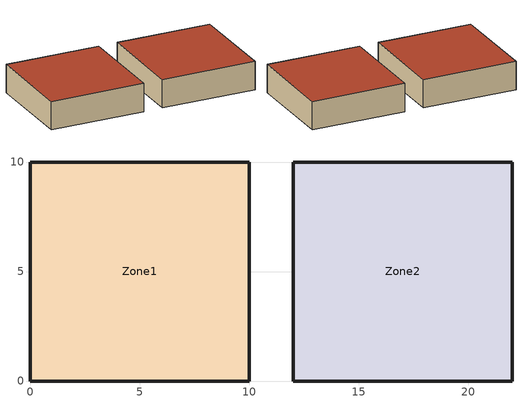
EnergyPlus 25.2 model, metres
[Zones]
Zone1
 floor ground (DefaultFloor): 0,10 10,10 10,0 0,0 z0
 wall outside (DefaultWall): 10,0 0,0 0,10 10,10 10,0 z0:3
 roof outside (DefaultRoof): 0,0 10,0 10,10 0,10 z3
Zone2
 floor ground (DefaultFloor): 12,10 22,10 22,0 12,0 z0
 wall outside (DefaultWall): 22,0 12,0 12,10 22,10 22,0 z0:3
 roof outside (DefaultRoof): 12,0 22,0 22,10 12,10 z3
[Building]
BaseBuilding: North Axis=0; Terrain=City; Loads Convergence Tolerance Value=0.04; Temperature Convergence Tolerance Value=0.4; Solar Distribution=FullExterior; Maximum Number of Warmup Days=25
[SITE:LOCATION]
Chicago_IL_USA: Latitude=41.88; Longitude=-87.63; Time Zone=-6; Elevation=190; Keep Site Location Information=No
[SIZINGPERIOD:DESIGNDAY] Day of Month=21; Humidity Condition Type=Wetbulb; Barometric Pressure=99063; Rain Indicator=No; Snow Indicator=No; Daylight Saving Time Indicator=No; Solar Model Indicator=ASHRAEClearSky; ASHRAE Clear Sky Optical Depth for Beam Irradiance taub=0; ASHRAE Clear Sky Optical Depth for Diffuse Irradiance taud=0; Sky Clearness=0; Begin Environment Reset Mode=FullResetAtBeginEnvironment
Name | Month | Day Type | Maximum DryBulb Temperature | Daily DryBulb Temperature Range | Wetbulb or DewPoint at Maximum DryBulb | Wind Speed | Wind Direction
Chicago_Winter_Design_Day | 1 | WinterDesignDay | -17.3 | 0 | -17.3 | 4.9 | 270
Chicago_Summer_Design_Day | 7 | SummerDesignDay | 33.3 | 10.7 | 23.8 | 5.3 | 230
[MATERIAL] Roughness=MediumRough; Specific Heat=900; Thermal Absorptance=0.9; Solar Absorptance=0.7; Visible Absorptance=0.7
Name | Thickness | Conductivity | Density
DefaultWallMaterial | 0.2 | 0.9 | 1800
DefaultRoofMaterial | 0.15 | 0.8 | 1600
DefaultFloorMaterial | 0.25 | 1.5 | 2400
[CONSTRUCTION]
DefaultWall: DefaultWallMaterial
DefaultRoof: DefaultRoofMaterial
DefaultFloor: DefaultFloorMaterial
[Zone] Type=1; Multiplier=3; Ceiling Height=1; Volume=300; Floor Area=100
Zone1; Zone2
[People] Number of People Schedule=AlwaysOn; Number of People Calculation Method=People; Number of People=120; People per Floor Area=0.3; Floor Area per Person=0.3; Activity Level Schedule=Activity_Schedule_120W
Name | Zone or ZoneList or Space or SpaceList
Zone1People | Zone1
Zone2People | Zone2
[Lights] Schedule=AlwaysOn; Design Level Calculation Method=LightingLevel; Lighting Level=1; Watts per Floor Area=0; Watts per Person=0; Return Air Fraction=0
Name | Zone or ZoneList or Space or SpaceList
Zone1Lights | Zone1
Zone2Lights | Zone2
[ElectricEquipment] Schedule=AlwaysOn; Design Level Calculation Method=EquipmentLevel; Design Level=1; Watts per Floor Area=0; Watts per Person=0
Name | Zone or ZoneList or Space or SpaceList
Zone1Equip | Zone1
Zone2Equip | Zone2
[HVACTemplate:System:VRF]
VRF_System_1: Gross Rated Total Cooling Capacity {W} (N1)=Autosize; Gross Rated Cooling COP {W/W} (N2)=3.5; Minimum Outdoor Temperature in Cooling Mode {C} (N3)=-5; Maximum Outdoor Temperature in Cooling Mode {C} (N4)=43; Gross Rated Heating Capacity {W} (N5)=Autosize; Rated Heating Capacity Sizing Ratio (N6)=1; Gross Rated Heating COP {W/W} (N7)=4; Minimum Outdoor Temperature in Heating Mode {C} (N8)=-25; Maximum Outdoor Temperature in Heating Mode {C} (N9)=15; Minimum Heat Pump Part-Load Ratio (N10)=0.15; Zone Name for Master Thermostat Location (A3)=Zone1; Master Thermostat Priority Control Type (A4)=LoadPriority; Heat Pump Waste Heat Recovery (A6)=No; Equivalent Piping Length for Cooling {m} (N11)=30; Vertical Height for Piping Correction {m} (N12)=10; Equivalent Piping Length for Heating {m} (N13)=30; Crankcase Heater Power per Compressor {W} (N14)=15; Number of Compressors (N15)=2; Ratio of Compressor Size to Total Capacity (N16)=0.5; Max Outdoor Dry-bulb Temp for Crankcase Heater {C} (N17)=5; Defrost Strategy (A7)=ReverseCycle; Defrost Control (A8)=OnDemand; Defrost Time Period Fraction (N18)=0.058333; Resistive Defrost Heater Capacity {W} (N19)=Autosize; Max Outdoor Dry-bulb Temp for Defrost {C} (N20)=5; Condenser Type (A9)=AirCooled; Evaporative Condenser Effectiveness (N22)=0.9; Evaporative Condenser Air Flow Rate {m3/s} (N23)=Autosize; Evaporative Condenser Pump Power {W} (N24)=Autosize; Basin Heater Capacity {W/K} (N25)=0.5; Basin Heater Setpoint Temperature {C} (N26)=2; Fuel Type (A11)=Electricity
[HVACTemplate:Zone:VRF] Template VRF System Name (A2)=VRF_System_1; Rated Total Heating Capacity Sizing Ratio (N3)=1; Cooling Supply Air Flow Rate (N4)=Autosize; No Cooling Supply Air Flow Rate (N5)=Autosize; Heating Supply Air Flow Rate (N6)=Autosize; No Heating Supply Air Flow Rate (N7)=Autosize; Cooling Outdoor Air Flow Rate (N8)=Autosize; Heating Outdoor Air Flow Rate (N9)=Autosize; No Load Outdoor Air Flow Rate (N10)=Autosize; Supply Air Fan Placement (A9)=DrawThrough; Supply Fan Total Efficiency (N14)=0.7; Supply Fan Delta Pressure (N15)=300; Supply Fan Motor Efficiency (N16)=0.9; Cooling Coil Type (A10)=VariableRefrigerantFlowDX; Cooling Coil Gross Rated Total Capacity (N17)=Autosize; Cooling Coil Gross Rated Sensible Heat Ratio (N18)=Autosize; Heat Pump Heating Coil Type (A12)=VariableRefrigerantFlowDX; Heat Pump Heating Coil Gross Rated Capacity (N19)=Autosize; Zone Terminal Unit On Parasitic Electric Energy Use (N20)=30; Zone Terminal Unit Off Parasitic Electric Energy Use (N21)=20; Zone Cooling Design Supply Air Temperature Input Method (A15)=SupplyAirTemperature; Zone Cooling Design Supply Air Temperature (N22)=12.8; Zone Heating Design Supply Air Temperature Input Method (A16)=SupplyAirTemperature; Zone Heating Design Supply Air Temperature (N24)=50
Name | Template Thermostat Name (A3)
Zone1 | Thermostat_Zone1
Zone2 | Thermostat_Zone2
[HVACTemplate:Thermostat] Constant Heating Setpoint {C}=20
Name | Constant Cooling Setpoint {C}
Thermostat_Zone1 | 24
Thermostat_Zone2 | 23.8
[Schedule:Compact]
AlwaysOn: Through:12/31, For:AllDays, Until:24:00, 1
[SCHEDULE:CONSTANT]
Activity_Schedule_120W: Hourly Value=120
